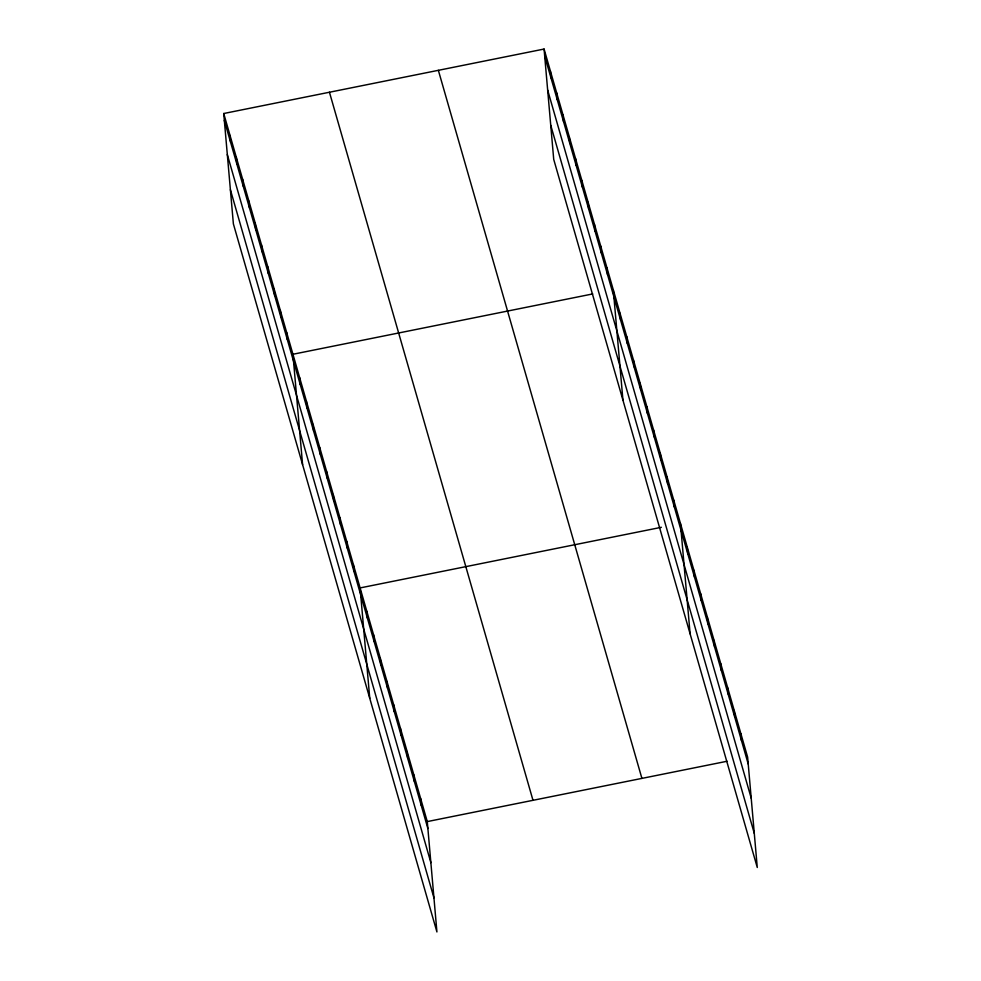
<?xml version="1.0" encoding="UTF-8"?>
<svg xmlns="http://www.w3.org/2000/svg" width="981" height="981" viewBox="0 0 981 981"><rect width="100%" height="100%" fill="white"/><g stroke="black" fill="none" stroke-linecap="round" stroke-linejoin="round"><path stroke-width="1.47" d="M223.729 113.514L427.275 821.588L436.925 931.95L233.38 223.876L223.729 113.514L544.075 49.05L747.62 757.124L757.271 867.486L553.725 159.412L544.075 49.05M592.72 293.932L292.927 354.264L302.589 464.626M661.366 527.3L360.101 587.926L369.751 698.288M427.275 821.588L727.068 761.256M544.688 56.003L748.233 764.064M547.668 90.129L751.213 798.191M550.746 125.286L754.291 833.36M438.36 70.325L641.905 778.387M329.444 92.239L532.99 800.312M224.33 120.467L427.875 828.528M227.322 154.593L430.867 862.655M230.4 189.75L433.933 897.823M740.9 733.751L741.513 740.704M734.18 710.391L734.794 717.332M727.473 687.019L728.074 693.972M720.753 663.659L721.354 670.599M714.033 640.286L714.646 647.239M707.313 616.926L707.926 623.867M700.606 593.554L701.207 600.507M693.886 570.194L694.487 577.135M687.166 546.822L687.779 553.775M680.446 523.462L690.109 633.824M673.739 500.089L674.339 507.042M667.019 476.729L667.62 483.67M660.299 453.357L660.912 460.31M653.579 429.985L654.192 436.937M646.859 406.625L647.472 413.577M640.152 383.252L640.752 390.205M633.432 359.892L634.045 366.845M626.712 336.52L627.325 343.473M619.992 313.16L620.605 320.113M613.284 289.787L622.935 400.162M606.994 267.911L607.595 274.852M600.703 246.023L601.304 252.963M594.4 224.134L595.013 231.087M588.11 202.245L588.723 209.198M581.819 180.369L582.432 187.31M575.528 158.481L576.141 165.421M569.238 136.592L569.851 143.545M562.947 114.703L563.56 121.656M556.656 92.827L557.269 99.768M550.366 70.939L550.979 77.879M420.555 798.215L421.156 805.168M413.835 774.855L414.448 781.796M407.115 751.483L407.728 758.436M400.407 728.123L401.008 735.063M393.688 704.75L394.288 711.703M386.968 681.39L387.581 688.331M380.248 658.018L380.861 664.971M373.528 634.658L374.141 641.599M366.82 611.286L367.421 618.238M353.381 564.553L353.994 571.506M346.661 541.193L347.274 548.134M339.953 517.821L340.554 524.774M333.233 494.461L333.834 501.401M326.514 471.088L327.127 478.041M319.794 447.728L320.407 454.669M313.086 424.356L313.687 431.309M306.366 400.996L306.967 407.937M299.646 377.624L300.26 384.577M286.636 332.375L287.249 339.328M280.345 310.486L280.958 317.439M274.055 288.598L274.668 295.551M267.764 266.722L268.377 273.662M261.473 244.833L262.086 251.774M255.183 222.945L255.783 229.897M248.892 201.056L249.493 208.009M242.601 179.18L243.202 186.12M236.311 157.291L236.911 164.232M230.02 135.403L230.621 142.355"/></g></svg>
